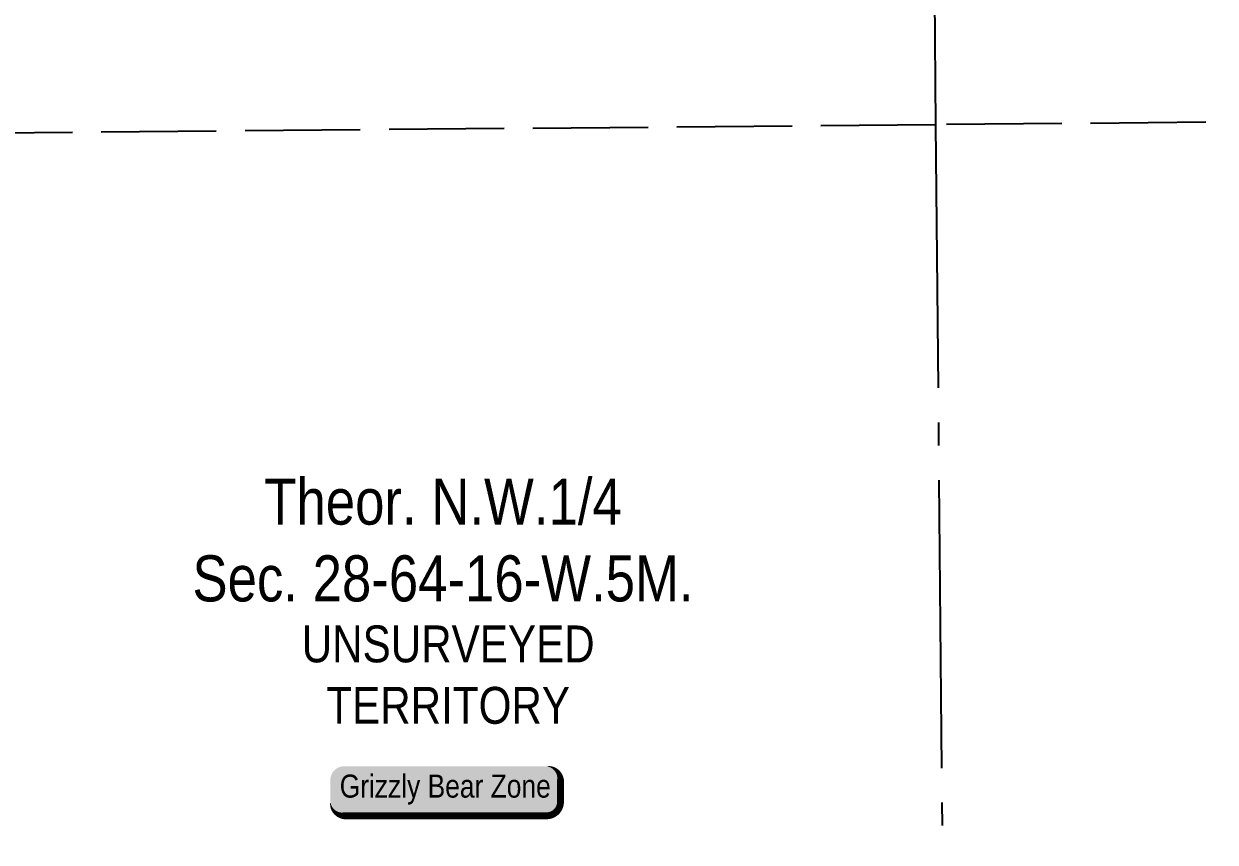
# Model space of a CAD drawing. Extents: x 538089 to 546766, y 6046620 to 6052605.
# Drawn here: x 541120 to 541638, y 6047300 to 6047655 of the extents above; entities that cross this region are included whole.
import ezdxf

# ---------------------------------------------------------------- set-up
doc = ezdxf.new("R2010")
doc.units = 0
doc.header["$LTSCALE"] = 5
doc.linetypes.add('foc-QUARTERLINE', pattern=[33, 25, -3, 2, -3])
doc.linetypes.add('foc-UNSURVEYED', pattern=[12.5, 10, -2.5])
for name, color, linetype in [('AS-WILDLIFE-BLOCK', 131, 'Continuous'), ('C-SYMBOL', 7, 'Continuous'), ('L-QSEC', 8, 'foc-QUARTERLINE'), ('L-UNS-T', 3, 'Continuous'), ('L-USEC', 7, 'foc-UNSURVEYED')]:
    doc.layers.add(name, color=color, linetype=linetype)
doc.styles.add('175L', font='ARIALN.TTF', dxfattribs={"height": 20})
doc.styles.add('80', font='ARIALN.TTF', dxfattribs={"height": 10})
doc.styles.add('80L', font='ARIALN.TTF', dxfattribs={"height": 10})

# ---------------------------------------------------------------- blocks, each defined once
blk = doc.blocks.new('*U501')
h = blk.add_hatch(color=255)
edge = h.paths.add_edge_path()
edge.add_line((-44, -11.5), (44, -11.5))
edge.add_arc((44, -5.5), 6, 270, 360)
edge.add_line((50, -5.5), (50, 4))
edge.add_arc((44, 4), 6, 0, 90)
edge.add_line((44, 10), (-44, 10))
edge.add_arc((-44, 4), 6, 90, 180)
edge.add_line((-50, 4), (-50, -5.5))
edge.add_arc((-44, -5.5), 6, 180, 270)
at = {"color": 131, "flags": 128}
blk.add_lwpolyline([(-44, -11.5, 3, 3, 0), (44, -11.5, 3, 3, 0.414214), (50, -5.5, 3, 3, 0), (50, 4, 3, 0, 0.414214), (44, 10, 0, 0, 0), (-44, 10, 0, 0, 0.414214), (-50, 4, 0, 0, 0), (-50, -5.5, 0, 3, 0.414214)], format="xyseb", close=True, dxfattribs=at)
at = {"color": 131, "style": '80'}
blk.add_attdef('ENTER_TEXT_001', (-35.99, -5), '', height=10, dxfattribs=at)

msp = doc.modelspace()

# ---------------------------------------------------------------- linework, layer by layer
at = {"layer": 'L-QSEC'}
for p, q in [((541516.431, 6047611.621), (541509.426, 6048375.827)), ((541523.527, 6046837.417), (541516.431, 6047611.621))]:
    msp.add_line(p, q, dxfattribs=at)
at = {"layer": 'L-USEC'}
for p, q in [((542321.02, 6047618.844), (541516.431, 6047611.62)), ((541516.431, 6047611.62), (540711.854, 6047604.396))]:
    msp.add_line(p, q, dxfattribs=at)

# ---------------------------------------------------------------- block references
at = {"layer": 'AS-WILDLIFE-BLOCK'}
ref = msp.add_blockref('*U501', (541303.421, 6047323.18), dxfattribs=dict(at, xscale=0.99947887, yscale=0.99947887, zscale=0.99947887))
ref.add_attrib('ENTER_TEXT_001', 'Grizzly Bear Zone', (541257.534, 6047319.563), dxfattribs={"layer": '0', "color": 131, "height": 9.99479, "style": '80'})

# ---------------------------------------------------------------- texts
at = {"layer": 'C-SYMBOL', "color": 3, "insert": (541302.393, 6047458.046), "char_height": 19.98969, "width": 378.01786, "attachment_point": 2, "style": '175L'}
msp.add_mtext('Theor. N.W.1/4 \\PSec. 28-64-16-W.5M.', dxfattribs=at)
at = {"layer": 'L-UNS-T', "color": 3, "insert": (541304.624, 6047372.838), "char_height": 15.99175, "attachment_point": 5, "style": '80L'}
msp.add_mtext_dynamic_manual_height_columns('UNSURVEYED TERRITORY', width=126.41375, gutter_width=47.5, heights=[0], dxfattribs=at)

doc.saveas('drawing.dxf')
